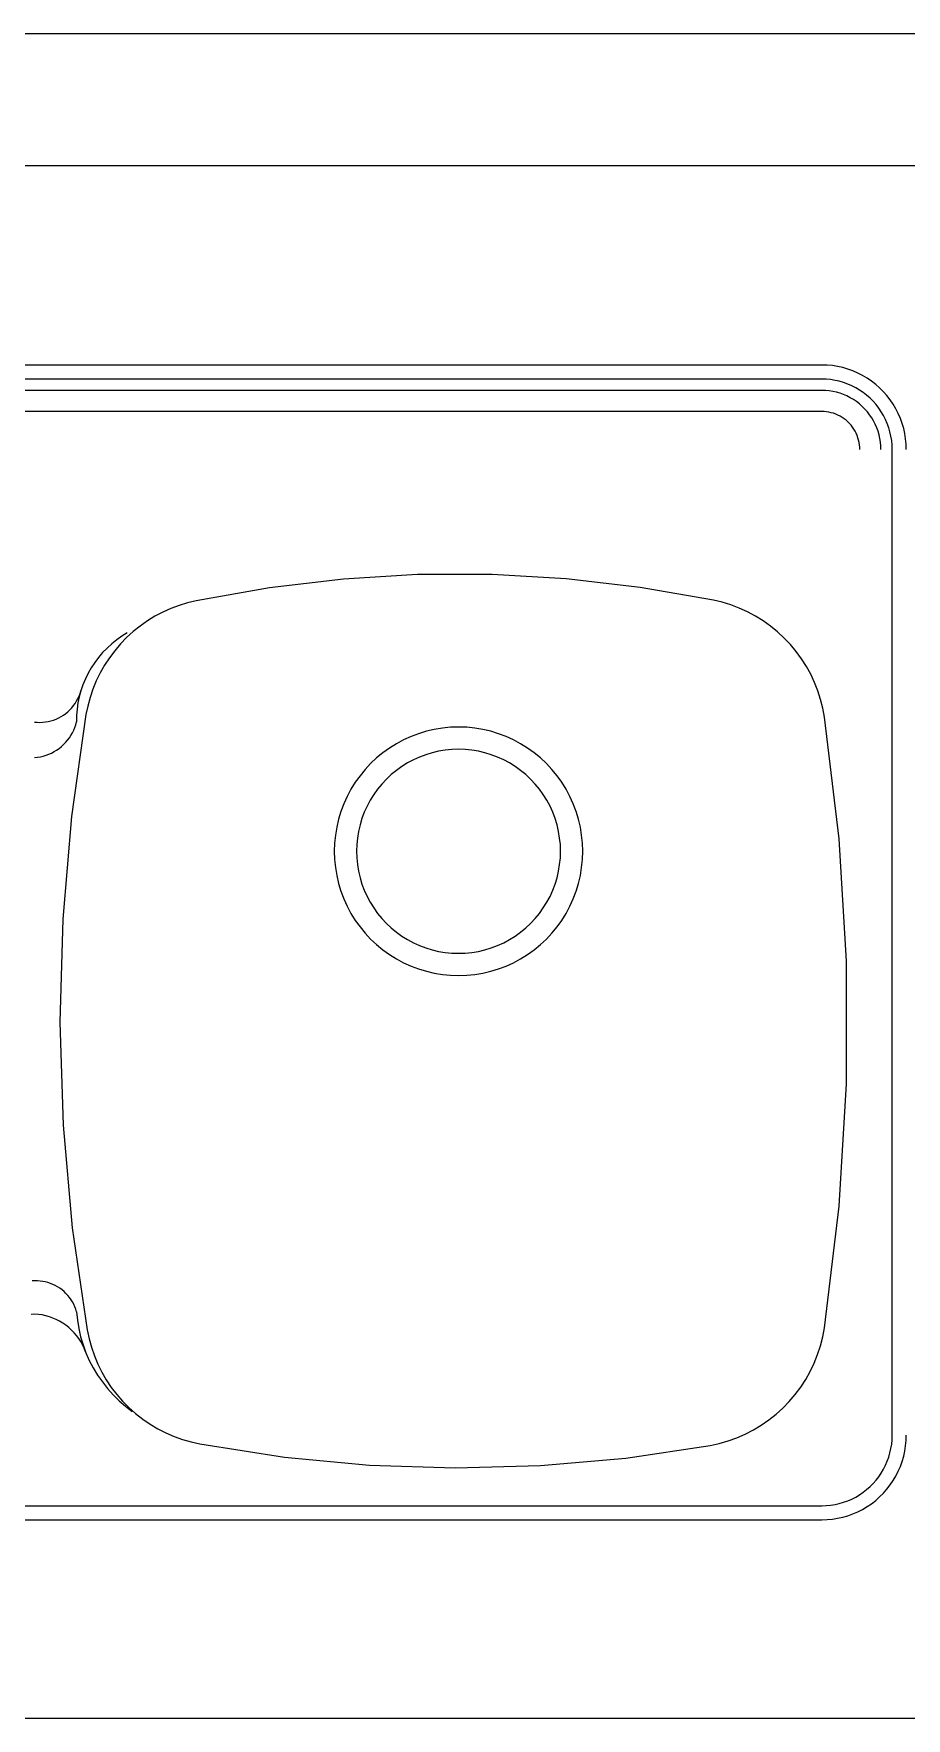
# Model space of a CAD drawing. Header units: centimetres. Extents: x -16.81 to -14.54, y 1.61 to 2.77.
# Drawn here: x -14.99437 to -14.98053, y 2.10358 to 2.1303 of the extents above; entities that cross this region are included whole.
import ezdxf

# ---------------------------------------------------------------- set-up
doc = ezdxf.new("R2010")
doc.units = ezdxf.units.CM
doc.header["$MEASUREMENT"] = 0
doc.layers.get('0').update_dxf_attribs({"lineweight": 0})

msp = doc.modelspace()

# ---------------------------------------------------------------- linework, layer by layer
at = {"color": 18, "lineweight": 0, "true_color": 0x000000}
for p, q in [((-14.950346, 2.130304), (-15.038438, 2.130304)), ((-14.957428, 2.128208), (-15.031317, 2.128208)), ((-14.981868, 2.125048), (-15.006891, 2.125048)), ((-14.981784, 2.125046), (-14.981868, 2.125048)), ((-14.9817, 2.125038), (-14.981784, 2.125046)), ((-14.981617, 2.125025), (-14.9817, 2.125038)), ((-14.981534, 2.125006), (-14.981617, 2.125025)), ((-14.981454, 2.124983), (-14.981534, 2.125006)), ((-14.981868, 2.124825), (-15.006891, 2.124825)), ((-14.981798, 2.124823), (-14.981868, 2.124825)), ((-14.981728, 2.124816), (-14.981798, 2.124823)), ((-14.981658, 2.124805), (-14.981728, 2.124816)), ((-14.98159, 2.12479), (-14.981658, 2.124805)), ((-14.981523, 2.12477), (-14.98159, 2.12479)), ((-14.981457, 2.124746), (-14.981523, 2.12477)), ((-14.981392, 2.124719), (-14.981457, 2.124746)), ((-14.981374, 2.124954), (-14.981454, 2.124983)), ((-14.981297, 2.124921), (-14.981374, 2.124954)), ((-14.981222, 2.124883), (-14.981297, 2.124921)), ((-14.981149, 2.12484), (-14.981222, 2.124883)), ((-14.98108, 2.124792), (-14.981149, 2.12484)), ((-14.981013, 2.124741), (-14.98108, 2.124792)), ((-14.98095, 2.124685), (-14.981013, 2.124741)), ((-14.981868, 2.124646), (-15.006891, 2.124646)), ((-14.981809, 2.124644), (-14.981868, 2.124646)), ((-14.98175, 2.124639), (-14.981809, 2.124644)), ((-14.981692, 2.12463), (-14.98175, 2.124639)), ((-14.981634, 2.124617), (-14.981692, 2.12463)), ((-14.981578, 2.1246), (-14.981634, 2.124617)), ((-14.981522, 2.12458), (-14.981578, 2.1246)), ((-14.981468, 2.124557), (-14.981522, 2.12458)), ((-14.981416, 2.12453), (-14.981468, 2.124557)), ((-14.981365, 2.1245), (-14.981416, 2.12453)), ((-14.98133, 2.124687), (-14.981392, 2.124719)), ((-14.981316, 2.124467), (-14.981365, 2.1245)), ((-14.981269, 2.124651), (-14.98133, 2.124687)), ((-14.98127, 2.124431), (-14.981316, 2.124467)), ((-14.981211, 2.124612), (-14.981269, 2.124651)), ((-14.981156, 2.124569), (-14.981211, 2.124612)), ((-14.981103, 2.124522), (-14.981156, 2.124569)), ((-14.981053, 2.124473), (-14.981103, 2.124522)), ((-14.981007, 2.12442), (-14.981053, 2.124473)), ((-14.980891, 2.124625), (-14.98095, 2.124685)), ((-14.980835, 2.124562), (-14.980891, 2.124625)), ((-14.980783, 2.124496), (-14.980835, 2.124562)), ((-14.980736, 2.124426), (-14.980783, 2.124496)), ((-14.981868, 2.124311), (-15.006891, 2.124311)), ((-14.98183, 2.12431), (-14.981868, 2.124311)), ((-14.981792, 2.124306), (-14.98183, 2.12431)), ((-14.981755, 2.1243), (-14.981792, 2.124306)), ((-14.981718, 2.124292), (-14.981755, 2.1243)), ((-14.981681, 2.124282), (-14.981718, 2.124292)), ((-14.981646, 2.124269), (-14.981681, 2.124282)), ((-14.981611, 2.124254), (-14.981646, 2.124269)), ((-14.981577, 2.124236), (-14.981611, 2.124254)), ((-14.981545, 2.124217), (-14.981577, 2.124236)), ((-14.981513, 2.124196), (-14.981545, 2.124217)), ((-14.981483, 2.124173), (-14.981513, 2.124196)), ((-14.981225, 2.124392), (-14.98127, 2.124431)), ((-14.981184, 2.12435), (-14.981225, 2.124392)), ((-14.981145, 2.124306), (-14.981184, 2.12435)), ((-14.981109, 2.124259), (-14.981145, 2.124306)), ((-14.981075, 2.124211), (-14.981109, 2.124259)), ((-14.981045, 2.12416), (-14.981075, 2.124211)), ((-14.980964, 2.124364), (-14.981007, 2.12442)), ((-14.980925, 2.124306), (-14.980964, 2.124364)), ((-14.980889, 2.124246), (-14.980925, 2.124306)), ((-14.980857, 2.124183), (-14.980889, 2.124246)), ((-14.980693, 2.124354), (-14.980736, 2.124426)), ((-14.980655, 2.124279), (-14.980693, 2.124354)), ((-14.980621, 2.124201), (-14.980655, 2.124279)), ((-14.980593, 2.124122), (-14.980621, 2.124201)), ((-14.981455, 2.124148), (-14.981483, 2.124173)), ((-14.981428, 2.124121), (-14.981455, 2.124148)), ((-14.981403, 2.124092), (-14.981428, 2.124121)), ((-14.98138, 2.124062), (-14.981403, 2.124092)), ((-14.981358, 2.124031), (-14.98138, 2.124062)), ((-14.981339, 2.123998), (-14.981358, 2.124031)), ((-14.981322, 2.123965), (-14.981339, 2.123998)), ((-14.981307, 2.12393), (-14.981322, 2.123965)), ((-14.981294, 2.123894), (-14.981307, 2.12393)), ((-14.981019, 2.124107), (-14.981045, 2.12416)), ((-14.980995, 2.124053), (-14.981019, 2.124107)), ((-14.980975, 2.123998), (-14.980995, 2.124053)), ((-14.980959, 2.123941), (-14.980975, 2.123998)), ((-14.980946, 2.123884), (-14.980959, 2.123941)), ((-14.980829, 2.124119), (-14.980857, 2.124183)), ((-14.980805, 2.124053), (-14.980829, 2.124119)), ((-14.980786, 2.123986), (-14.980805, 2.124053)), ((-14.98077, 2.123917), (-14.980786, 2.123986)), ((-14.980569, 2.124041), (-14.980593, 2.124122)), ((-14.980551, 2.123959), (-14.980569, 2.124041)), ((-14.980538, 2.123876), (-14.980551, 2.123959)), ((-14.981283, 2.123858), (-14.981294, 2.123894)), ((-14.981275, 2.123821), (-14.981283, 2.123858)), ((-14.981269, 2.123783), (-14.981275, 2.123821)), ((-14.981266, 2.123746), (-14.981269, 2.123783)), ((-14.981265, 2.123708), (-14.981266, 2.123746)), ((-14.980937, 2.123825), (-14.980946, 2.123884)), ((-14.980931, 2.123767), (-14.980937, 2.123825)), ((-14.980929, 2.123708), (-14.980931, 2.123767)), ((-14.980759, 2.123848), (-14.98077, 2.123917)), ((-14.980753, 2.123778), (-14.980759, 2.123848)), ((-14.980751, 2.123708), (-14.980753, 2.123778)), ((-14.980751, 2.108068), (-14.980751, 2.123708)), ((-14.98053, 2.123792), (-14.980538, 2.123876)), ((-14.980527, 2.123708), (-14.98053, 2.123792)), ((-14.990629, 2.121515), (-14.991791, 2.121309)), ((-14.989457, 2.121653), (-14.990629, 2.121515)), ((-14.988279, 2.121722), (-14.989457, 2.121653)), ((-14.987099, 2.121723), (-14.988279, 2.121722)), ((-14.985921, 2.121656), (-14.987099, 2.121723)), ((-14.984749, 2.12152), (-14.985921, 2.121656)), ((-14.983586, 2.121317), (-14.984749, 2.12152)), ((-14.991928, 2.121277), (-14.992063, 2.121235)), ((-14.991791, 2.121309), (-14.991928, 2.121277)), ((-14.983447, 2.121284), (-14.983586, 2.121317)), ((-14.98331, 2.121242), (-14.983447, 2.121284)), ((-14.992566, 2.120988), (-14.992681, 2.120907)), ((-14.992447, 2.121062), (-14.992566, 2.120988)), ((-14.992322, 2.121128), (-14.992447, 2.121062)), ((-14.992194, 2.121185), (-14.992322, 2.121128)), ((-14.992063, 2.121235), (-14.992194, 2.121185)), ((-14.983176, 2.121191), (-14.98331, 2.121242)), ((-14.983046, 2.121131), (-14.983176, 2.121191)), ((-14.982919, 2.121064), (-14.983046, 2.121131)), ((-14.982797, 2.120988), (-14.982919, 2.121064)), ((-14.982681, 2.120905), (-14.982797, 2.120988)), ((-14.99297, 2.120745), (-14.993053, 2.120687)), ((-14.992895, 2.120724), (-14.992993, 2.120623)), ((-14.992884, 2.120797), (-14.99297, 2.120745)), ((-14.992791, 2.120819), (-14.992895, 2.120724)), ((-14.992681, 2.120907), (-14.992791, 2.120819)), ((-14.98257, 2.120815), (-14.982681, 2.120905)), ((-14.982464, 2.120717), (-14.98257, 2.120815)), ((-14.982366, 2.120613), (-14.982464, 2.120717)), ((-14.993276, 2.120486), (-14.993341, 2.12041)), ((-14.993206, 2.120558), (-14.993276, 2.120486)), ((-14.993131, 2.120625), (-14.993206, 2.120558)), ((-14.993084, 2.120516), (-14.993168, 2.120404)), ((-14.993053, 2.120687), (-14.993131, 2.120625)), ((-14.992993, 2.120623), (-14.993084, 2.120516)), ((-14.982274, 2.120503), (-14.982366, 2.120613)), ((-14.982189, 2.120387), (-14.982274, 2.120503)), ((-14.993456, 2.120246), (-14.993506, 2.120159)), ((-14.993401, 2.12033), (-14.993456, 2.120246)), ((-14.993341, 2.12041), (-14.993401, 2.12033)), ((-14.993245, 2.120286), (-14.993315, 2.120164)), ((-14.993168, 2.120404), (-14.993245, 2.120286)), ((-14.982113, 2.120266), (-14.982189, 2.120387)), ((-14.982044, 2.120141), (-14.982113, 2.120266)), ((-14.993589, 2.119976), (-14.993621, 2.119881)), ((-14.99355, 2.120069), (-14.993589, 2.119976)), ((-14.993506, 2.120159), (-14.99355, 2.120069)), ((-14.993377, 2.120037), (-14.99343, 2.119907)), ((-14.993315, 2.120164), (-14.993377, 2.120037)), ((-14.981983, 2.120011), (-14.982044, 2.120141)), ((-14.98193, 2.119878), (-14.981983, 2.120011)), ((-14.993765, 2.11961), (-14.993738, 2.119644)), ((-14.993738, 2.119644), (-14.993712, 2.11968)), ((-14.993712, 2.11968), (-14.993689, 2.119718)), ((-14.993689, 2.119718), (-14.993668, 2.119756)), ((-14.993667, 2.119686), (-14.993681, 2.119587)), ((-14.993668, 2.119756), (-14.99365, 2.119797)), ((-14.993647, 2.119784), (-14.993667, 2.119686)), ((-14.99365, 2.119797), (-14.993634, 2.119838)), ((-14.993621, 2.119881), (-14.993647, 2.119784)), ((-14.993634, 2.119838), (-14.993621, 2.11988)), ((-14.993475, 2.119774), (-14.993512, 2.119638)), ((-14.99343, 2.119907), (-14.993475, 2.119774)), ((-14.981887, 2.119741), (-14.98193, 2.119878)), ((-14.981852, 2.119602), (-14.981887, 2.119741)), ((-14.994358, 2.119384), (-14.994315, 2.11938)), ((-14.994315, 2.11938), (-14.994271, 2.119379)), ((-14.994271, 2.119379), (-14.994227, 2.119381)), ((-14.994227, 2.119381), (-14.994183, 2.119385)), ((-14.994183, 2.119385), (-14.994139, 2.119393)), ((-14.994139, 2.119393), (-14.994097, 2.119403)), ((-14.994097, 2.119403), (-14.994054, 2.119416)), ((-14.994054, 2.119416), (-14.994013, 2.119432)), ((-14.994013, 2.119432), (-14.993973, 2.11945)), ((-14.993973, 2.11945), (-14.993935, 2.119471)), ((-14.993935, 2.119471), (-14.993897, 2.119494)), ((-14.993897, 2.119494), (-14.993862, 2.11952)), ((-14.993862, 2.11952), (-14.993828, 2.119548)), ((-14.993828, 2.119548), (-14.993796, 2.119578)), ((-14.993796, 2.119578), (-14.993765, 2.11961)), ((-14.99354, 2.119501), (-14.993772, 2.117883)), ((-14.993702, 2.119341), (-14.99369, 2.119387)), ((-14.993689, 2.119487), (-14.99369, 2.119387)), ((-14.993681, 2.119587), (-14.993689, 2.119487)), ((-14.993512, 2.119638), (-14.99354, 2.119501)), ((-14.981826, 2.119461), (-14.981852, 2.119602)), ((-14.981594, 2.117531), (-14.981826, 2.119461)), ((-14.993832, 2.119094), (-14.993804, 2.119132)), ((-14.993804, 2.119132), (-14.993778, 2.119171)), ((-14.993778, 2.119171), (-14.993755, 2.119212)), ((-14.993755, 2.119212), (-14.993735, 2.119254)), ((-14.993735, 2.119254), (-14.993717, 2.119297)), ((-14.993717, 2.119297), (-14.993702, 2.119341)), ((-14.988384, 2.119154), (-14.988502, 2.119101)), ((-14.988264, 2.119199), (-14.988384, 2.119154)), ((-14.98814, 2.119237), (-14.988264, 2.119199)), ((-14.988015, 2.119266), (-14.98814, 2.119237)), ((-14.987887, 2.119287), (-14.988015, 2.119266)), ((-14.987759, 2.1193), (-14.987887, 2.119287)), ((-14.98763, 2.119304), (-14.987759, 2.1193)), ((-14.987501, 2.1193), (-14.98763, 2.119304)), ((-14.987373, 2.119287), (-14.987501, 2.1193)), ((-14.987246, 2.119266), (-14.987373, 2.119287)), ((-14.98712, 2.119237), (-14.987246, 2.119266)), ((-14.986997, 2.119199), (-14.98712, 2.119237)), ((-14.986876, 2.119154), (-14.986997, 2.119199)), ((-14.986759, 2.119101), (-14.986876, 2.119154)), ((-14.994264, 2.118833), (-14.994218, 2.118843)), ((-14.994218, 2.118843), (-14.994173, 2.118857)), ((-14.994173, 2.118857), (-14.994129, 2.118873)), ((-14.994129, 2.118873), (-14.994086, 2.118892)), ((-14.994086, 2.118892), (-14.994045, 2.118914)), ((-14.994045, 2.118914), (-14.994005, 2.118938)), ((-14.994005, 2.118938), (-14.993967, 2.118965)), ((-14.993967, 2.118965), (-14.99393, 2.118994)), ((-14.99393, 2.118994), (-14.993895, 2.119025)), ((-14.993895, 2.119025), (-14.993863, 2.119059)), ((-14.993863, 2.119059), (-14.993832, 2.119094)), ((-14.98883, 2.118897), (-14.988929, 2.118815)), ((-14.988725, 2.118972), (-14.98883, 2.118897)), ((-14.988615, 2.11904), (-14.988725, 2.118972)), ((-14.988502, 2.119101), (-14.988615, 2.11904)), ((-14.98815, 2.118866), (-14.988249, 2.118828)), ((-14.988049, 2.118896), (-14.98815, 2.118866)), ((-14.987946, 2.118921), (-14.988049, 2.118896)), ((-14.987841, 2.118938), (-14.987946, 2.118921)), ((-14.987736, 2.118948), (-14.987841, 2.118938)), ((-14.98763, 2.118952), (-14.987736, 2.118948)), ((-14.987524, 2.118948), (-14.98763, 2.118952)), ((-14.987419, 2.118938), (-14.987524, 2.118948)), ((-14.987314, 2.118921), (-14.987419, 2.118938)), ((-14.987211, 2.118896), (-14.987314, 2.118921)), ((-14.98711, 2.118866), (-14.987211, 2.118896)), ((-14.987011, 2.118828), (-14.98711, 2.118866)), ((-14.986645, 2.11904), (-14.986759, 2.119101)), ((-14.986535, 2.118972), (-14.986645, 2.11904)), ((-14.986431, 2.118897), (-14.986535, 2.118972)), ((-14.986331, 2.118815), (-14.986431, 2.118897)), ((-14.994356, 2.118821), (-14.99431, 2.118825)), ((-14.99431, 2.118825), (-14.994264, 2.118833)), ((-14.989112, 2.118633), (-14.989193, 2.118533)), ((-14.989024, 2.118727), (-14.989112, 2.118633)), ((-14.988929, 2.118815), (-14.989024, 2.118727)), ((-14.988615, 2.118617), (-14.988697, 2.11855)), ((-14.988529, 2.118679), (-14.988615, 2.118617)), ((-14.988439, 2.118735), (-14.988529, 2.118679)), ((-14.988346, 2.118785), (-14.988439, 2.118735)), ((-14.988249, 2.118828), (-14.988346, 2.118785)), ((-14.986914, 2.118785), (-14.987011, 2.118828)), ((-14.986821, 2.118735), (-14.986914, 2.118785)), ((-14.986731, 2.118679), (-14.986821, 2.118735)), ((-14.986645, 2.118617), (-14.986731, 2.118679)), ((-14.986563, 2.11855), (-14.986645, 2.118617)), ((-14.986237, 2.118727), (-14.986331, 2.118815)), ((-14.986149, 2.118633), (-14.986237, 2.118727)), ((-14.986067, 2.118533), (-14.986149, 2.118633)), ((-14.989337, 2.118319), (-14.989397, 2.118205)), ((-14.989269, 2.118428), (-14.989337, 2.118319)), ((-14.989193, 2.118533), (-14.989269, 2.118428)), ((-14.988914, 2.118318), (-14.988976, 2.118232)), ((-14.988847, 2.1184), (-14.988914, 2.118318)), ((-14.988775, 2.118478), (-14.988847, 2.1184)), ((-14.988697, 2.11855), (-14.988775, 2.118478)), ((-14.986486, 2.118478), (-14.986563, 2.11855)), ((-14.986413, 2.1184), (-14.986486, 2.118478)), ((-14.986346, 2.118318), (-14.986413, 2.1184)), ((-14.986285, 2.118232), (-14.986346, 2.118318)), ((-14.985992, 2.118428), (-14.986067, 2.118533)), ((-14.985924, 2.118319), (-14.985992, 2.118428)), ((-14.985863, 2.118205), (-14.985924, 2.118319)), ((-14.989451, 2.118087), (-14.989496, 2.117967)), ((-14.989397, 2.118205), (-14.989451, 2.118087)), ((-14.989082, 2.118049), (-14.989125, 2.117953)), ((-14.989032, 2.118142), (-14.989082, 2.118049)), ((-14.988976, 2.118232), (-14.989032, 2.118142)), ((-14.986229, 2.118142), (-14.986285, 2.118232)), ((-14.986179, 2.118049), (-14.986229, 2.118142)), ((-14.986135, 2.117953), (-14.986179, 2.118049)), ((-14.98581, 2.118087), (-14.985863, 2.118205)), ((-14.985764, 2.117967), (-14.98581, 2.118087)), ((-14.993772, 2.117883), (-14.993909, 2.116254)), ((-14.989534, 2.117843), (-14.989563, 2.117718)), ((-14.989496, 2.117967), (-14.989534, 2.117843)), ((-14.989163, 2.117853), (-14.989193, 2.117752)), ((-14.989125, 2.117953), (-14.989163, 2.117853)), ((-14.986098, 2.117853), (-14.986135, 2.117953)), ((-14.986067, 2.117752), (-14.986098, 2.117853)), ((-14.985727, 2.117843), (-14.985764, 2.117967)), ((-14.985698, 2.117718), (-14.985727, 2.117843)), ((-14.989584, 2.11759), (-14.989596, 2.117462)), ((-14.989563, 2.117718), (-14.989584, 2.11759)), ((-14.989235, 2.117544), (-14.989245, 2.117439)), ((-14.989217, 2.117649), (-14.989235, 2.117544)), ((-14.989193, 2.117752), (-14.989217, 2.117649)), ((-14.986043, 2.117649), (-14.986067, 2.117752)), ((-14.986026, 2.117544), (-14.986043, 2.117649)), ((-14.986015, 2.117439), (-14.986026, 2.117544)), ((-14.985677, 2.11759), (-14.985698, 2.117718)), ((-14.985664, 2.117462), (-14.985677, 2.11759)), ((-14.981478, 2.11559), (-14.981594, 2.117531)), ((-14.989596, 2.117462), (-14.989601, 2.117333)), ((-14.989601, 2.117333), (-14.989596, 2.117204)), ((-14.989245, 2.117439), (-14.989249, 2.117333)), ((-14.989249, 2.117333), (-14.989245, 2.117227)), ((-14.986012, 2.117333), (-14.986015, 2.117439)), ((-14.986015, 2.117227), (-14.986012, 2.117333)), ((-14.98566, 2.117333), (-14.985664, 2.117462)), ((-14.985664, 2.117204), (-14.98566, 2.117333)), ((-14.989596, 2.117204), (-14.989584, 2.117076)), ((-14.989584, 2.117076), (-14.989563, 2.116949)), ((-14.989245, 2.117227), (-14.989235, 2.117122)), ((-14.989235, 2.117122), (-14.989217, 2.117018)), ((-14.989217, 2.117018), (-14.989193, 2.116914)), ((-14.986067, 2.116914), (-14.986043, 2.117018)), ((-14.986043, 2.117018), (-14.986026, 2.117122)), ((-14.986026, 2.117122), (-14.986015, 2.117227)), ((-14.985698, 2.116949), (-14.985677, 2.117076)), ((-14.985677, 2.117076), (-14.985664, 2.117204)), ((-14.989563, 2.116949), (-14.989534, 2.116823)), ((-14.989534, 2.116823), (-14.989496, 2.1167)), ((-14.989193, 2.116914), (-14.989163, 2.116813)), ((-14.989163, 2.116813), (-14.989125, 2.116714)), ((-14.989125, 2.116714), (-14.989082, 2.116617)), ((-14.986179, 2.116617), (-14.986135, 2.116714)), ((-14.986135, 2.116714), (-14.986098, 2.116813)), ((-14.986098, 2.116813), (-14.986067, 2.116914)), ((-14.985764, 2.1167), (-14.985727, 2.116823)), ((-14.985727, 2.116823), (-14.985698, 2.116949)), ((-14.989496, 2.1167), (-14.989451, 2.116579)), ((-14.989451, 2.116579), (-14.989397, 2.116462)), ((-14.989397, 2.116462), (-14.989337, 2.116348)), ((-14.989082, 2.116617), (-14.989032, 2.116524)), ((-14.989032, 2.116524), (-14.988976, 2.116434)), ((-14.986285, 2.116434), (-14.986229, 2.116524)), ((-14.986229, 2.116524), (-14.986179, 2.116617)), ((-14.985924, 2.116348), (-14.985863, 2.116462)), ((-14.985863, 2.116462), (-14.98581, 2.116579)), ((-14.98581, 2.116579), (-14.985764, 2.1167)), ((-14.993909, 2.116254), (-14.993953, 2.11462)), ((-14.989337, 2.116348), (-14.989269, 2.116238)), ((-14.989269, 2.116238), (-14.989193, 2.116134)), ((-14.988976, 2.116434), (-14.988914, 2.116348)), ((-14.988914, 2.116348), (-14.988847, 2.116266)), ((-14.988847, 2.116266), (-14.988775, 2.116189)), ((-14.988775, 2.116189), (-14.988697, 2.116117)), ((-14.986563, 2.116117), (-14.986486, 2.116189)), ((-14.986486, 2.116189), (-14.986413, 2.116266)), ((-14.986413, 2.116266), (-14.986346, 2.116348)), ((-14.986346, 2.116348), (-14.986285, 2.116434)), ((-14.986067, 2.116134), (-14.985992, 2.116238)), ((-14.985992, 2.116238), (-14.985924, 2.116348)), ((-14.989193, 2.116134), (-14.989112, 2.116034)), ((-14.989112, 2.116034), (-14.989024, 2.11594)), ((-14.989024, 2.11594), (-14.988929, 2.115852)), ((-14.988697, 2.116117), (-14.988615, 2.116049)), ((-14.988615, 2.116049), (-14.988529, 2.115988)), ((-14.988529, 2.115988), (-14.988439, 2.115932)), ((-14.988439, 2.115932), (-14.988346, 2.115882)), ((-14.986914, 2.115882), (-14.986821, 2.115932)), ((-14.986821, 2.115932), (-14.986731, 2.115988)), ((-14.986731, 2.115988), (-14.986645, 2.116049)), ((-14.986645, 2.116049), (-14.986563, 2.116117)), ((-14.986331, 2.115852), (-14.986237, 2.11594)), ((-14.986237, 2.11594), (-14.986149, 2.116034)), ((-14.986149, 2.116034), (-14.986067, 2.116134)), ((-14.988929, 2.115852), (-14.98883, 2.11577)), ((-14.98883, 2.11577), (-14.988725, 2.115695)), ((-14.988725, 2.115695), (-14.988615, 2.115627)), ((-14.988346, 2.115882), (-14.988249, 2.115838)), ((-14.988249, 2.115838), (-14.98815, 2.115801)), ((-14.98815, 2.115801), (-14.988049, 2.11577)), ((-14.988049, 2.11577), (-14.987946, 2.115746)), ((-14.987946, 2.115746), (-14.987841, 2.115729)), ((-14.987841, 2.115729), (-14.987736, 2.115718)), ((-14.987736, 2.115718), (-14.98763, 2.115715)), ((-14.98763, 2.115715), (-14.987524, 2.115718)), ((-14.987524, 2.115718), (-14.987419, 2.115729)), ((-14.987419, 2.115729), (-14.987314, 2.115746)), ((-14.987314, 2.115746), (-14.987211, 2.11577)), ((-14.987211, 2.11577), (-14.98711, 2.115801)), ((-14.98711, 2.115801), (-14.987011, 2.115838)), ((-14.987011, 2.115838), (-14.986914, 2.115882)), ((-14.986645, 2.115627), (-14.986535, 2.115695)), ((-14.986535, 2.115695), (-14.986431, 2.11577)), ((-14.986431, 2.11577), (-14.986331, 2.115852)), ((-14.988615, 2.115627), (-14.988502, 2.115566)), ((-14.988502, 2.115566), (-14.988384, 2.115513)), ((-14.988384, 2.115513), (-14.988264, 2.115467)), ((-14.988264, 2.115467), (-14.98814, 2.11543)), ((-14.98814, 2.11543), (-14.988015, 2.115401)), ((-14.988015, 2.115401), (-14.987887, 2.11538)), ((-14.987887, 2.11538), (-14.987759, 2.115367)), ((-14.987759, 2.115367), (-14.98763, 2.115363)), ((-14.98763, 2.115363), (-14.987501, 2.115367)), ((-14.987501, 2.115367), (-14.987373, 2.11538)), ((-14.987373, 2.11538), (-14.987246, 2.115401)), ((-14.987246, 2.115401), (-14.98712, 2.11543)), ((-14.98712, 2.11543), (-14.986997, 2.115467)), ((-14.986997, 2.115467), (-14.986876, 2.115513)), ((-14.986876, 2.115513), (-14.986759, 2.115566)), ((-14.986759, 2.115566), (-14.986645, 2.115627)), ((-14.981478, 2.113646), (-14.981478, 2.11559)), ((-14.993953, 2.11462), (-14.993903, 2.112986)), ((-14.981594, 2.111705), (-14.981478, 2.113646)), ((-14.993903, 2.112986), (-14.993759, 2.111358)), ((-14.981826, 2.109775), (-14.981594, 2.111705)), ((-14.993759, 2.111358), (-14.993521, 2.10974)), ((-14.994353, 2.110518), (-14.994395, 2.110518)), ((-14.994311, 2.110518), (-14.994353, 2.110518)), ((-14.994269, 2.110515), (-14.994311, 2.110518)), ((-14.994227, 2.110509), (-14.994269, 2.110515)), ((-14.994185, 2.110501), (-14.994227, 2.110509)), ((-14.994144, 2.110491), (-14.994185, 2.110501)), ((-14.994104, 2.110477), (-14.994144, 2.110491)), ((-14.994065, 2.110461), (-14.994104, 2.110477)), ((-14.994027, 2.110443), (-14.994065, 2.110461)), ((-14.99399, 2.110422), (-14.994027, 2.110443)), ((-14.993954, 2.1104), (-14.99399, 2.110422)), ((-14.99392, 2.110374), (-14.993954, 2.1104)), ((-14.993888, 2.110347), (-14.99392, 2.110374)), ((-14.993857, 2.110318), (-14.993888, 2.110347)), ((-14.993828, 2.110287), (-14.993857, 2.110318)), ((-14.993802, 2.110254), (-14.993828, 2.110287)), ((-14.993777, 2.110219), (-14.993802, 2.110254)), ((-14.993755, 2.110183), (-14.993777, 2.110219)), ((-14.993735, 2.110146), (-14.993755, 2.110183)), ((-14.993718, 2.110107), (-14.993735, 2.110146)), ((-14.993703, 2.110067), (-14.993718, 2.110107)), ((-14.99369, 2.110027), (-14.993703, 2.110067)), ((-14.99369, 2.110027), (-14.993677, 2.109894)), ((-14.994352, 2.10999), (-14.994411, 2.109985)), ((-14.994293, 2.109985), (-14.994352, 2.10999)), ((-14.994235, 2.109977), (-14.994293, 2.109985)), ((-14.994178, 2.109964), (-14.994235, 2.109977)), ((-14.994121, 2.109948), (-14.994178, 2.109964)), ((-14.994065, 2.109928), (-14.994121, 2.109948)), ((-14.994011, 2.109905), (-14.994065, 2.109928)), ((-14.993959, 2.109878), (-14.994011, 2.109905)), ((-14.993908, 2.109848), (-14.993959, 2.109878)), ((-14.99386, 2.109814), (-14.993908, 2.109848)), ((-14.993813, 2.109778), (-14.99386, 2.109814)), ((-14.99377, 2.109738), (-14.993813, 2.109778)), ((-14.993677, 2.109894), (-14.993655, 2.109762)), ((-14.993655, 2.109762), (-14.993625, 2.109632)), ((-14.981853, 2.109631), (-14.981826, 2.109775)), ((-14.993729, 2.109696), (-14.99377, 2.109738)), ((-14.99369, 2.109651), (-14.993729, 2.109696)), ((-14.993655, 2.109604), (-14.99369, 2.109651)), ((-14.993623, 2.109555), (-14.993655, 2.109604)), ((-14.993625, 2.109632), (-14.993587, 2.109504)), ((-14.993594, 2.109503), (-14.993623, 2.109555)), ((-14.993569, 2.10945), (-14.993594, 2.109503)), ((-14.993587, 2.109504), (-14.993541, 2.109379)), ((-14.993521, 2.10974), (-14.993492, 2.109601)), ((-14.993492, 2.109601), (-14.993454, 2.109464)), ((-14.981934, 2.109351), (-14.981889, 2.109489)), ((-14.981889, 2.109489), (-14.981853, 2.109631)), ((-14.993547, 2.109395), (-14.993569, 2.10945)), ((-14.993541, 2.109379), (-14.993487, 2.109257)), ((-14.993487, 2.109257), (-14.993425, 2.109138)), ((-14.993454, 2.109464), (-14.993407, 2.109329)), ((-14.993407, 2.109329), (-14.993352, 2.109198)), ((-14.981988, 2.109215), (-14.981934, 2.109351)), ((-14.993425, 2.109138), (-14.993356, 2.109024)), ((-14.993356, 2.109024), (-14.99328, 2.108914)), ((-14.993352, 2.109198), (-14.993289, 2.10907)), ((-14.993289, 2.10907), (-14.993218, 2.108947)), ((-14.982201, 2.108833), (-14.982121, 2.108956)), ((-14.982121, 2.108956), (-14.98205, 2.109083)), ((-14.98205, 2.109083), (-14.981988, 2.109215)), ((-14.99328, 2.108914), (-14.993197, 2.108809)), ((-14.993218, 2.108947), (-14.993138, 2.108829)), ((-14.993197, 2.108809), (-14.993108, 2.10871)), ((-14.993138, 2.108829), (-14.993052, 2.108716)), ((-14.993108, 2.10871), (-14.993013, 2.108616)), ((-14.993052, 2.108716), (-14.992958, 2.108608)), ((-14.982383, 2.108605), (-14.982288, 2.108716)), ((-14.982288, 2.108716), (-14.982201, 2.108833)), ((-14.993013, 2.108616), (-14.992911, 2.108529)), ((-14.992958, 2.108608), (-14.992858, 2.108507)), ((-14.992911, 2.108529), (-14.992805, 2.108448)), ((-14.992858, 2.108507), (-14.992752, 2.108412)), ((-14.982593, 2.108402), (-14.982484, 2.1085)), ((-14.982484, 2.1085), (-14.982383, 2.108605)), ((-14.992752, 2.108412), (-14.99264, 2.108325)), ((-14.99264, 2.108325), (-14.992522, 2.108244)), ((-14.992522, 2.108244), (-14.9924, 2.108172)), ((-14.9924, 2.108172), (-14.992273, 2.108107)), ((-14.983082, 2.108087), (-14.982953, 2.108154)), ((-14.982953, 2.108154), (-14.982827, 2.108229)), ((-14.982827, 2.108229), (-14.982707, 2.108311)), ((-14.982707, 2.108311), (-14.982593, 2.108402)), ((-14.992273, 2.108107), (-14.992142, 2.10805)), ((-14.992142, 2.10805), (-14.992008, 2.108002)), ((-14.992008, 2.108002), (-14.991871, 2.107963)), ((-14.991871, 2.107963), (-14.991732, 2.107932)), ((-14.991732, 2.107932), (-14.990392, 2.107723)), ((-14.984978, 2.107708), (-14.983637, 2.107909)), ((-14.983637, 2.107909), (-14.983494, 2.10794)), ((-14.983494, 2.10794), (-14.983354, 2.10798)), ((-14.983354, 2.10798), (-14.983216, 2.108029)), ((-14.983216, 2.108029), (-14.983082, 2.108087)), ((-14.98077, 2.107859), (-14.980759, 2.107928)), ((-14.980759, 2.107928), (-14.980753, 2.107998)), ((-14.980753, 2.107998), (-14.980751, 2.108068)), ((-14.980551, 2.107817), (-14.980538, 2.1079)), ((-14.980538, 2.1079), (-14.98053, 2.107984)), ((-14.98053, 2.107984), (-14.980527, 2.108068)), ((-14.990392, 2.107723), (-14.989041, 2.107596)), ((-14.98633, 2.107588), (-14.984978, 2.107708)), ((-14.980857, 2.107592), (-14.980829, 2.107657)), ((-14.980829, 2.107657), (-14.980805, 2.107723)), ((-14.980805, 2.107723), (-14.980786, 2.10779)), ((-14.980786, 2.10779), (-14.98077, 2.107859)), ((-14.980621, 2.107575), (-14.980593, 2.107654)), ((-14.980593, 2.107654), (-14.980569, 2.107735)), ((-14.980569, 2.107735), (-14.980551, 2.107817)), ((-14.989041, 2.107596), (-14.987686, 2.107551)), ((-14.987686, 2.107551), (-14.98633, 2.107588)), ((-14.981053, 2.107303), (-14.981007, 2.107356)), ((-14.981007, 2.107356), (-14.980964, 2.107411)), ((-14.980964, 2.107411), (-14.980925, 2.107469)), ((-14.980925, 2.107469), (-14.980889, 2.10753)), ((-14.980889, 2.10753), (-14.980857, 2.107592)), ((-14.980783, 2.10728), (-14.980736, 2.10735)), ((-14.980736, 2.10735), (-14.980693, 2.107422)), ((-14.980693, 2.107422), (-14.980655, 2.107497)), ((-14.980655, 2.107497), (-14.980621, 2.107575)), ((-14.981392, 2.107057), (-14.98133, 2.107089)), ((-14.98133, 2.107089), (-14.981269, 2.107125)), ((-14.981269, 2.107125), (-14.981211, 2.107164)), ((-14.981211, 2.107164), (-14.981156, 2.107207)), ((-14.981156, 2.107207), (-14.981103, 2.107254)), ((-14.981103, 2.107254), (-14.981053, 2.107303)), ((-14.981013, 2.107035), (-14.98095, 2.107091)), ((-14.98095, 2.107091), (-14.980891, 2.10715)), ((-14.980891, 2.10715), (-14.980835, 2.107214)), ((-14.980835, 2.107214), (-14.980783, 2.10728)), ((-15.006891, 2.106951), (-14.981868, 2.106951)), ((-14.981868, 2.106951), (-14.981798, 2.106953)), ((-14.981798, 2.106953), (-14.981728, 2.10696)), ((-14.981728, 2.10696), (-14.981658, 2.106971)), ((-14.981658, 2.106971), (-14.98159, 2.106986)), ((-14.98159, 2.106986), (-14.981523, 2.107006)), ((-14.981523, 2.107006), (-14.981457, 2.107029)), ((-14.981457, 2.107029), (-14.981392, 2.107057)), ((-14.981454, 2.106793), (-14.981374, 2.106822)), ((-14.981374, 2.106822), (-14.981297, 2.106855)), ((-14.981297, 2.106855), (-14.981222, 2.106893)), ((-14.981222, 2.106893), (-14.981149, 2.106936)), ((-14.981149, 2.106936), (-14.98108, 2.106983)), ((-14.98108, 2.106983), (-14.981013, 2.107035)), ((-15.006891, 2.106727), (-14.981868, 2.106727)), ((-14.981868, 2.106727), (-14.981784, 2.10673)), ((-14.981784, 2.10673), (-14.9817, 2.106738)), ((-14.9817, 2.106738), (-14.981617, 2.106751)), ((-14.981617, 2.106751), (-14.981534, 2.10677)), ((-14.981534, 2.10677), (-14.981454, 2.106793)), ((-15.031317, 2.103578), (-14.957428, 2.103578))]:
    msp.add_line(p, q, dxfattribs=at)

doc.saveas('drawing.dxf')
